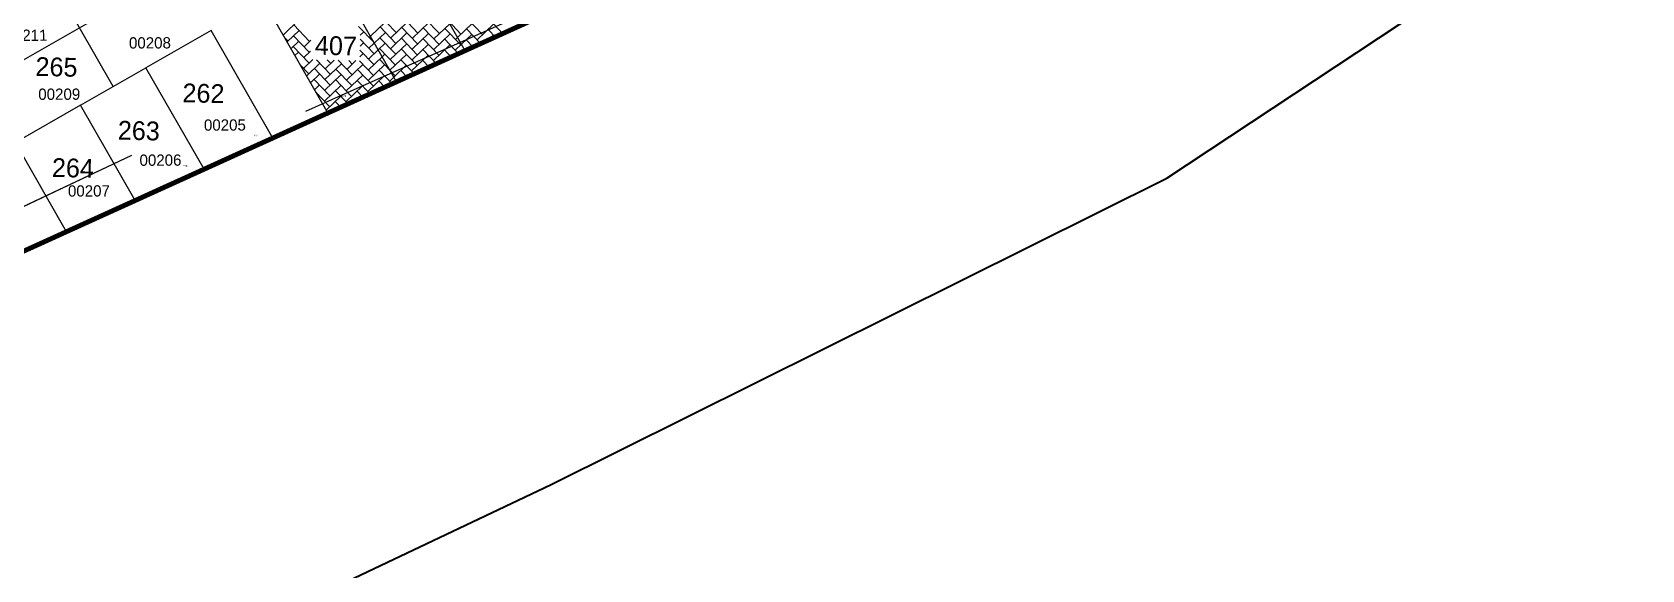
# Model space of a CAD drawing. Header units: metres. Extents: x 245225 to 248406, y 1633796 to 1637634.
# Drawn here: x 245718.1 to 245932.2, y 1636380.3 to 1636451.8 of the extents above; entities that cross this region are included whole.
import ezdxf
from ezdxf.enums import TextEntityAlignment as Align

# ---------------------------------------------------------------- set-up
doc = ezdxf.new("R2010")
doc.units = ezdxf.units.M
doc.header["$MEASUREMENT"] = 0
for name, color, linetype in [('A_revoir_niveau_0', 7, 'Continuous'), ('historique_numero_parcelle', 7, 'Continuous'), ('limites_sections', 7, 'Continuous')]:
    doc.layers.add(name, color=color, linetype=linetype)
doc.layers.add('LIMITES TITRES FONCIERS', color=7, linetype='Continuous', lineweight=0)
doc.layers.add('LIMITES_PARCELLES', color=7, linetype='Continuous', lineweight=0, true_color=0xffffff)
doc.styles.add('Style-Arial', font='arial.ttf')
doc.styles.add('Style-FANCY', font='FANCY.shx')
doc.styles.add('Style-WORKING', font='WORKING.shx')

# ---------------------------------------------------------------- blocks, each defined once
blk = doc.blocks.new('$U827_3_1')
at = {"color": 0, "linetype": 'Continuous', "lineweight": 0, "style": 'Style-WORKING'}
blk.add_text('264', height=0.2499, dxfattribs=at).set_placement((6343.2112, 5744.263))
blk = doc.blocks.new('$U828_3_1')
at = {"color": 0, "linetype": 'Continuous', "lineweight": 0, "style": 'Style-WORKING'}
blk.add_text('263', height=0.2499, dxfattribs=at).set_placement((6344.0764, 5744.7795))
blk = doc.blocks.new('$U829_3_1')
at = {"color": 0, "linetype": 'Continuous', "lineweight": 0, "style": 'Style-WORKING'}
blk.add_text('262', height=0.2499, dxfattribs=at).set_placement((6344.925, 5745.2961))
blk = doc.blocks.new('$U832_3_1')
at = {"color": 0, "linetype": 'Continuous', "lineweight": 0, "style": 'Style-WORKING'}
blk.add_text('265', height=0.2499, dxfattribs=at).set_placement((6343.0072, 5745.4558))
blk = doc.blocks.new('$U871_3_1')
at = {"color": 0, "linetype": 'Continuous', "lineweight": 0, "style": 'Style-WORKING'}
blk.add_text('407', height=0.2499, dxfattribs=at).set_placement((6346.6719, 5745.9696))
blk = doc.blocks.new('*U572')
at = {"layer": 'LIMITES TITRES FONCIERS', "color": 5, "lineweight": 53, "flags": 128}
blk.add_lwpolyline([(181.78, 163.185), (220.59, 93.355), (121.56, -75.825), (91.56, -112.825), (61.56, -136.825), (-108.04, -218.565), (-190.96, -61.675), (181.78, 163.185)], close=True, dxfattribs=at)

msp = doc.modelspace()

# ---------------------------------------------------------------- linework, layer by layer
at = {"layer": 'A_revoir_niveau_0', "color": 30, "linetype": 'Continuous', "lineweight": 13}
for p, q in [((245731.27864, 1636435.401761, -14.6379), (245674.785704, 1636408.695368, -14.6379)), ((245731.283631, 1636435.399738, -14.6379), (245675.161388, 1636408.868586, -14.6379))]:
    msp.add_line(p, q, dxfattribs=at)
at = {"layer": 'limites_parcelles', "color": 7, "linetype": 'Continuous', "lineweight": 0}
for p, q in [((245728.854867, 1636444.594994), (245693.085645, 1636507.080638)), ((245835.127811, 1636476.339262), (245757.39001, 1636441.043498)), ((245775.68103, 1636449.348742), (245765.67669, 1636466.825464)), ((245766.53552, 1636445.19612), (245756.997615, 1636461.856945)), ((245737.401673, 1636459.857243), (245711.366494, 1636444.953639)), ((245748.319562, 1636456.889403), (245757.39001, 1636441.043498)), ((245777.982599, 1636451.486588), (245775.877522, 1636453.69038)), ((245780.671223, 1636451.614041), (245778.749768, 1636453.624577)), ((245741.872957, 1636452.046784), (245733.194904, 1636447.079242)), ((245750.07402, 1636437.722191), (245741.872957, 1636452.046784)), ((245751.445304, 1636451.428378), (245753.595919, 1636453.48266)), ((245751.96564, 1636450.520223), (245753.563006, 1636452.046037)), ((245754.965717, 1636450.576524), (245752.86064, 1636452.780316)), ((245763.544428, 1636450.421998), (245761.479378, 1636452.582862)), ((245761.719511, 1636451.407054), (245762.181745, 1636451.848583)), ((245763.054892, 1636451.277435), (245764.974413, 1636453.111952)), ((245763.574229, 1636450.369302), (245765.053991, 1636451.78278)), ((245766.457701, 1636450.313244), (245764.352624, 1636452.517037)), ((245766.490614, 1636451.749867), (245765.194356, 1636453.106913)), ((245765.723445, 1636449.611878), (245767.927237, 1636451.716955)), ((245765.756335, 1636451.047501), (245767.847659, 1636453.046126)), ((245769.330947, 1636450.247419), (245767.22587, 1636452.451211)), ((245769.36386, 1636451.684042), (245768.067602, 1636453.041087)), ((245768.595691, 1636449.546075), (245770.800483, 1636451.651129)), ((245768.628581, 1636450.981698), (245770.833396, 1636453.087752)), ((245772.204193, 1636450.181593), (245770.098117, 1636452.385408)), ((245772.237106, 1636451.618216), (245770.345956, 1636453.59805)), ((245771.468937, 1636449.480249), (245773.67273, 1636451.585326)), ((245771.501827, 1636450.915873), (245773.623808, 1636452.942803)), ((245775.07644, 1636450.11579), (245772.971363, 1636452.319583)), ((245775.109353, 1636451.552413), (245773.388171, 1636453.354308)), ((245774.663481, 1636451.126514), (245776.578888, 1636452.956124)), ((245775.183817, 1636450.218358), (245776.545976, 1636451.519501)), ((245777.730875, 1636450.279036), (245775.844609, 1636452.253757)), ((245777.248319, 1636450.784221), (245779.452134, 1636452.890298)), ((245779.690781, 1636451.169381), (245778.716855, 1636452.187954)), ((245752.09347, 1636450.642327), (245751.599192, 1636451.159783)), ((245752.484977, 1636449.61209), (245753.530093, 1636450.609414)), ((245754.899891, 1636447.703278), (245752.794837, 1636449.90807)), ((245754.932804, 1636449.139901), (245752.827727, 1636451.343693)), ((245754.23146, 1636449.875157), (245755.137498, 1636450.739632)), ((245763.519629, 1636447.505801), (245761.67439, 1636449.437571)), ((245761.686621, 1636449.971431), (245762.148832, 1636450.41196)), ((245763.552542, 1636448.942424), (245761.707303, 1636450.874194)), ((245762.817286, 1636448.24108), (245764.094565, 1636449.461146)), ((245762.850199, 1636449.677703), (245763.574229, 1636450.369302)), ((245762.883088, 1636451.113327), (245763.054892, 1636451.277435)), ((245763.585455, 1636450.379047), (245763.544428, 1636450.421998)), ((245764.094565, 1636449.461146), (245765.021078, 1636450.346157)), ((245766.391876, 1636447.439998), (245764.286822, 1636449.64479)), ((245766.424788, 1636448.876621), (245764.319712, 1636451.080414)), ((245765.690532, 1636448.175255), (245767.894324, 1636450.280332)), ((245769.265122, 1636447.374173), (245767.160068, 1636449.578965)), ((245769.298034, 1636448.810796), (245767.192958, 1636451.014588)), ((245768.562778, 1636448.109452), (245770.76757, 1636450.214506)), ((245771.851179, 1636447.609004), (245770.032314, 1636449.513162)), ((245772.171281, 1636448.74497), (245770.065204, 1636450.948785)), ((245771.436024, 1636448.043626), (245773.639817, 1636450.148703)), ((245773.811085, 1636448.499348), (245772.90556, 1636449.447336)), ((245774.790527, 1636448.944031), (245772.93845, 1636450.88296)), ((245774.342183, 1636449.414424), (245775.183817, 1636450.218358)), ((245774.375073, 1636450.850047), (245774.663481, 1636451.126514)), ((245775.801304, 1636449.403001), (245776.513063, 1636450.082878)), ((245776.750433, 1636449.834376), (245775.811696, 1636450.817134)), ((245778.605199, 1636450.676115), (245779.419222, 1636451.453675)), ((245778.711317, 1636450.723697), (245778.683942, 1636450.751331)), ((245753.005313, 1636448.703934), (245753.497181, 1636449.172791)), ((245754.867001, 1636446.267655), (245753.700662, 1636447.488689)), ((245754.165634, 1636447.001911), (245755.379487, 1636448.160413)), ((245754.198547, 1636448.438534), (245755.104585, 1636449.303009)), ((245754.565299, 1636445.978489), (245756.336514, 1636447.670365)), ((245757.740247, 1636446.201829), (245755.879356, 1636448.148961)), ((245757.005968, 1636445.499463), (245759.20976, 1636447.604539)), ((245757.038881, 1636446.936086), (245758.251733, 1636448.094611)), ((245757.773137, 1636447.637452), (245757.315979, 1636448.116049)), ((245760.613493, 1636446.136003), (245758.752602, 1636448.083136)), ((245759.878214, 1636445.43366), (245762.083006, 1636447.538714)), ((245759.911127, 1636446.870283), (245761.124979, 1636448.028785)), ((245760.646383, 1636447.571627), (245760.189225, 1636448.050223)), ((245763.486739, 1636446.070178), (245761.625848, 1636448.01731)), ((245761.653708, 1636448.534808), (245762.115919, 1636448.975337)), ((245762.75146, 1636445.367834), (245764.955253, 1636447.472911)), ((245762.784373, 1636446.804457), (245764.614878, 1636448.55199)), ((245765.645897, 1636446.750903), (245764.253909, 1636448.208167)), ((245764.614878, 1636448.55199), (245764.988165, 1636448.909534)), ((245765.657619, 1636446.738632), (245767.861411, 1636448.843709)), ((245766.173888, 1636445.827568), (245767.828499, 1636447.407085)), ((245768.910831, 1636446.273999), (245767.127155, 1636448.142342)), ((245768.529865, 1636446.672829), (245770.734658, 1636448.777883)), ((245770.870737, 1636447.164343), (245769.999401, 1636448.076539)), ((245770.194515, 1636446.85675), (245770.701745, 1636447.34126)), ((245772.99741, 1636448.129887), (245773.606904, 1636448.71208)), ((245724.515829, 1636442.110723), (245733.194904, 1636447.079242)), ((245740.92851, 1636433.569569), (245733.194904, 1636447.079242)), ((245755.085635, 1636445.070333), (245756.303624, 1636446.234742)), ((245757.674422, 1636443.328583), (245755.569345, 1636445.532375)), ((245757.707334, 1636444.765206), (245755.602257, 1636446.968998)), ((245756.973055, 1636444.06284), (245759.17687, 1636446.168916)), ((245760.547668, 1636443.262757), (245758.442591, 1636445.46655)), ((245760.58058, 1636444.69938), (245758.475504, 1636446.903173)), ((245759.845301, 1636443.997037), (245762.050116, 1636446.103091)), ((245763.031157, 1636443.604966), (245761.314837, 1636445.400747)), ((245763.453827, 1636444.633555), (245761.34775, 1636446.83737)), ((245762.718547, 1636443.931211), (245764.922363, 1636446.037288)), ((245764.991041, 1636444.49431), (245764.188083, 1636445.334921)), ((245765.970505, 1636444.939993), (245764.220996, 1636446.771544)), ((245765.624706, 1636445.302009), (245766.173888, 1636445.827568)), ((245766.358986, 1636446.004375), (245765.645897, 1636446.750903)), ((245767.930389, 1636445.829338), (245767.094242, 1636446.705719)), ((245767.390643, 1636445.584636), (245767.795609, 1636445.971462)), ((245755.604972, 1636444.1622), (245756.270711, 1636444.798119)), ((245757.641509, 1636441.89196), (245755.802131, 1636443.817594)), ((245756.125285, 1636443.253044), (245756.237799, 1636443.361496)), ((245756.940142, 1636442.626217), (245759.143957, 1636444.732293)), ((245757.164958, 1636441.436755), (245759.111045, 1636443.29567)), ((245760.090809, 1636442.269961), (245758.409678, 1636444.029927)), ((245759.812388, 1636442.560414), (245762.017203, 1636444.666468)), ((245762.050692, 1636443.159305), (245761.281924, 1636443.964124)), ((245761.783853, 1636443.038385), (245761.984291, 1636443.229844)), ((245764.587748, 1636444.311499), (245764.88945, 1636444.600665)), ((245724.515829, 1636442.110723), (245715.837777, 1636437.14318)), ((245731.783, 1636429.416947), (245724.515829, 1636442.110723)), ((245759.110367, 1636441.8253), (245758.376765, 1636442.593304)), ((245758.979958, 1636441.765271), (245759.078132, 1636441.859047)), ((245722.637489, 1636425.264325), (245715.837777, 1636437.14318)), ((245750.07402, 1636437.722191), (245740.92851, 1636433.569569)), ((245731.783, 1636429.416947), (245740.92851, 1636433.569569)), ((245731.783, 1636429.416947), (245722.637489, 1636425.264325))]:
    msp.add_line(p, q, dxfattribs=at)
at = {"layer": 'limites_parcelles', "color": 7, "linetype": 'Continuous', "lineweight": 80}
msp.add_line((245849.748931, 1636482.988127), (245678.321262, 1636405.154061), dxfattribs=at)
at = {"layer": 'limites_parcelles', "color": 7, "linetype": 'Continuous', "lineweight": 0, "flags": 128}
msp.add_lwpolyline([(245754.479505, 1636441.313012), (245759.2154, 1636443.4461), (245781.4149, 1636453.3173), (245791.1489, 1636456.3052), (245809.1107, 1636465.4315), (245832.446802, 1636475.488659)], dxfattribs=at)
at = {"layer": 'limites_sections', "lineweight": 13, "flags": 128}
msp.add_lwpolyline([(245719.42, 1636353.986), (245698.595, 1636337.993), (245511.761, 1636735.908), (245496.981, 1636773.187), (245560.123, 1636802.218), (245677.175, 1636862.609), (245799.571, 1636923.569), (245873.298, 1636959.841), (245895.178, 1636920.691), (245957.845, 1636823.563), (246030.023, 1636685.769), (246046.154, 1636659.835), (246025.889, 1636623.421), (245978.663, 1636538.563), (245960.384, 1636515.714), (245916.796, 1636464.041), (245868.99, 1636432.405), (245787.087, 1636391.629), (245738.227, 1636368.429), (245719.42, 1636353.986)], close=True, dxfattribs=at)
at = {"layer": 'limites_sections', "flags": 128}
msp.add_lwpolyline([(245938.206, 1636176.059), (245865.781, 1636225.096), (245787.322, 1636311.1), (245748.092, 1636343.54), (245719.42, 1636353.986), (245738.227, 1636368.429), (245787.087, 1636391.629), (245868.99, 1636432.405), (245916.796, 1636464.041), (245960.384, 1636515.714), (245978.663, 1636538.563), (246025.889, 1636623.421), (246070.07, 1636609.373), (246149.535, 1636592.295), (246216.401, 1636608.543), (246223.275, 1636626.665), (246222.025, 1636721.652)], dxfattribs=at)

# ---------------------------------------------------------------- block references
at = {"layer": 'LIMITES TITRES FONCIERS', "color": 5, "lineweight": 53, "rotation": 358.690123}
msp.add_blockref('*U572', (245791.329628, 1636621.192749), dxfattribs=at)
at = {"layer": 'limites_parcelles', "color": 7, "linetype": 'Continuous', "lineweight": 0, "xscale": 10, "yscale": 10, "zscale": 10, "rotation": 358.687592}
for name, p in [('$U871_3_1', (180989.543124, 1580457.839142)), ('$U871_3_1', (180989.543124, 1580457.839142)), ('$U871_3_1', (180989.543124, 1580457.839142)), ('$U871_3_1', (180989.543124, 1580457.839142)), ('$U871_3_1', (180989.543124, 1580457.839142)), ('$U871_3_1', (180989.543124, 1580457.839142)), ('$U832_3_1', (180989.126214, 1580459.311231)), ('$U832_3_1', (180989.126214, 1580459.311231)), ('$U832_3_1', (180989.126214, 1580459.311231)), ('$U832_3_1', (180989.126214, 1580459.311231)), ('$U832_3_1', (180989.126214, 1580459.311231)), ('$U832_3_1', (180989.126214, 1580459.311231)), ('$U829_3_1', (180989.543124, 1580457.839142)), ('$U829_3_1', (180989.543124, 1580457.839142)), ('$U829_3_1', (180989.543124, 1580457.839142)), ('$U829_3_1', (180989.543124, 1580457.839142)), ('$U829_3_1', (180989.543124, 1580457.839142)), ('$U829_3_1', (180989.543124, 1580457.839142)), ('$U828_3_1', (180989.543124, 1580457.839142)), ('$U828_3_1', (180989.543124, 1580457.839142)), ('$U828_3_1', (180989.543124, 1580457.839142)), ('$U828_3_1', (180989.543124, 1580457.839142)), ('$U828_3_1', (180989.543124, 1580457.839142)), ('$U828_3_1', (180989.543124, 1580457.839142)), ('$U827_3_1', (180989.543124, 1580457.839142)), ('$U827_3_1', (180989.543124, 1580457.839142)), ('$U827_3_1', (180989.543124, 1580457.839142)), ('$U827_3_1', (180989.543124, 1580457.839142)), ('$U827_3_1', (180989.543124, 1580457.839142)), ('$U827_3_1', (180989.543124, 1580457.839142))]:
    msp.add_blockref(name, p, dxfattribs=at)

# ---------------------------------------------------------------- texts
at = {"layer": 'historique_numero_parcelle', "color": 92, "linetype": 'Continuous', "lineweight": 0, "style": 'Style-FANCY'}
for s, p in [('00211', (245717.306313, 1636451.409721)), ('00208', (245733.732538, 1636450.394251)), ('00209', (245721.667103, 1636443.565704)), ('00205', (245743.702598, 1636439.463498)), ('00206', (245735.134615, 1636434.79261)), ('00207', (245725.61498, 1636430.691724))]:
    msp.add_text(s, height=1.499994, rotation=0.1323, dxfattribs=at).set_placement(p, align=Align.MIDDLE_CENTER)
at = {"layer": 'limites_parcelles', "color": 7, "linetype": 'Continuous', "lineweight": 0, "style": 'Style-Arial'}
for s, p in [('P73', (245759.2154, 1636443.4461)), ('P77', (245747.5511, 1636438.1924)), ('P78', (245738.0879, 1636434.1434))]:
    msp.add_text(s, height=0.25, dxfattribs=at).set_placement(p, align=Align.TOP_LEFT)

doc.saveas('drawing.dxf')
